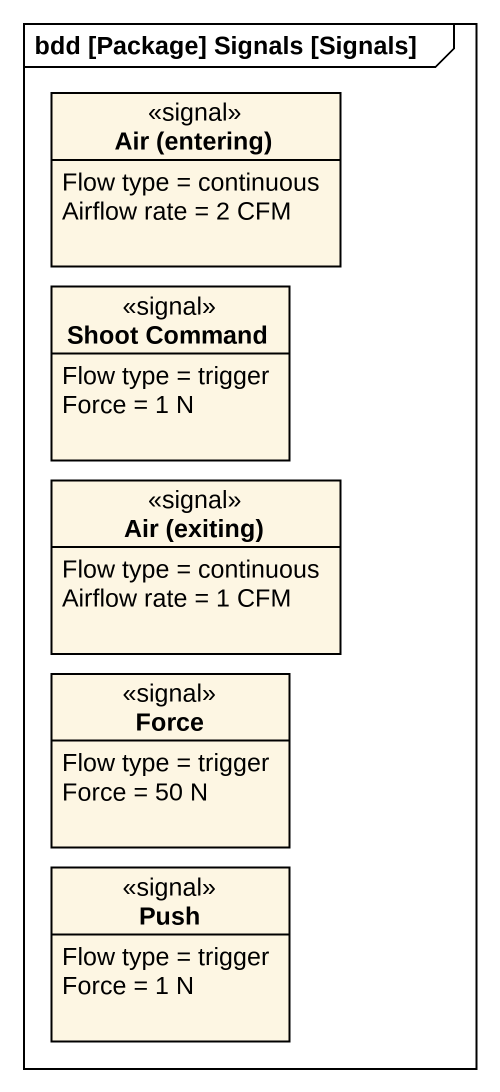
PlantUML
@startuml
mainframe bdd [Package] Signals [Signals]
hide circle
hide empty members
class "Air (entering)" as Air_entering <<signal>> {
  Flow type = continuous
  Airflow rate = 2 CFM
}
class "Shoot Command" as Shoot_Command <<signal>> {
  Flow type = trigger
  Force = 1 N
}
class "Air (exiting)" as Air_exiting <<signal>> {
  Flow type = continuous
  Airflow rate = 1 CFM
}
class Force <<signal>> {
  Flow type = trigger
  Force = 50 N
}
class Push <<signal>> {
  Flow type = trigger
  Force = 1 N
}
@enduml
